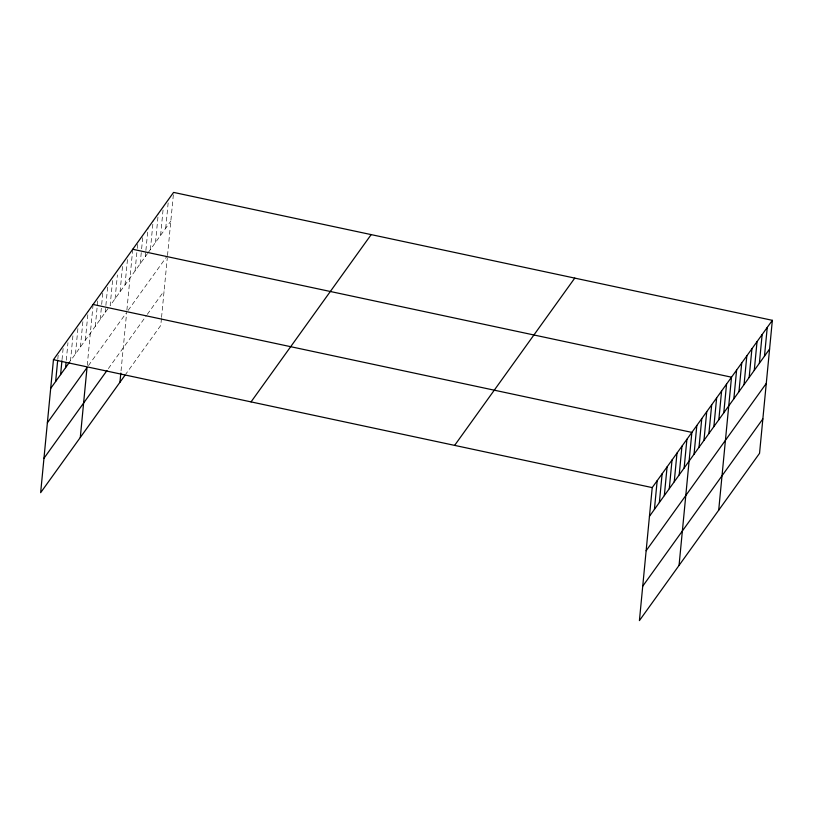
<?xml version="1.0" encoding="UTF-8"?>
<svg xmlns="http://www.w3.org/2000/svg" width="813" height="813" viewBox="0 0 813 813"><rect width="100%" height="100%" fill="white"/><g stroke="black" fill="none" stroke-linecap="round" stroke-linejoin="round"><path stroke-width="0.61" stroke-dasharray="4.07 3.05" d="M57.814 359.021L58.17 355.271M62.042 359.61L63.129 348.371M66.28 360.2L67.967 342.72M72.916 335.82L70.518 360.799L108.027 308.554M75.467 353.899L78.109 326.43M80.426 346.999L83.068 319.529M85.375 340.098L88.139 311.379M87.245 365.311L92.977 305.729M95.294 326.298L97.936 298.828M100.243 319.397L101.564 305.658M101.686 304.408L103.007 290.678M105.202 312.497L107.844 285.028M112.56 280.617L110.151 305.597L147.478 253.615M115.111 298.696L117.397 274.967M120.07 291.796L122.712 264.327M125.019 284.896L127.671 257.426M121.046 370.799L126.665 312.405M126.889 310.109L132.743 249.276M135.08 270.881L137.123 249.652M137.245 248.412L137.844 242.162M140.192 263.778L141.513 250.038M141.635 248.788L142.956 235.059M145.293 256.664L145.771 251.674M145.893 250.424L148.057 227.945M150.405 249.55L153.169 220.831M155.507 242.447L158.271 213.728M160.608 235.333L163.372 206.614M165.72 228.229L168.484 199.51M161.441 318.513L160.781 325.403L125.771 374.153M161.553 317.375L167.285 257.894M167.508 255.536L173.464 193.646M148.21 252.599L170.821 221.116M88.434 365.637L125.954 313.391M128.119 310.373L166.777 256.542M108.383 368.563L146.594 315.363M147.316 314.346L164.094 290.983"/><path stroke-width="1.22" d="M772.35 320.322L652.219 487.597L639.414 620.604L759.545 453.319L772.35 320.322L173.586 192.396L53.455 359.681L40.65 492.678L125.039 375.169M55.65 381.5L57.693 360.271M60.599 374.6L61.92 360.86M65.558 367.7L66.036 362.7M80.294 437.475L87.021 367.608L47.378 422.811M119.938 382.273L120.822 373.096M654.414 509.416L657.178 480.696M659.363 502.515L662.128 473.796M664.323 495.615L667.087 466.896M669.272 488.715L672.036 459.995M674.231 481.814L676.995 453.095M679.19 474.914L681.955 446.195M684.14 468.014L686.904 439.294M679.058 565.401L691.863 432.394L93.099 304.479M694.048 454.213L696.822 425.494M699.007 447.313L701.771 418.593M703.967 440.412L706.731 411.693M708.916 433.512L711.68 404.793M713.875 426.612L716.639 397.892M718.834 419.711L721.598 390.992M723.783 412.811L726.548 384.092M718.702 510.198L731.507 377.191L132.743 249.276M733.844 398.807L736.608 370.088M738.956 391.693L741.72 362.974M744.058 384.59L746.822 355.87M749.159 377.476L751.923 348.757M754.271 370.372L757.035 341.653M759.372 363.259L762.137 334.539M764.474 356.145L767.248 327.426M50.691 388.401L69.806 361.785M43.963 458.268L106.97 370.535M251.044 401.896L371.175 234.611M454.63 445.382L574.761 278.107M649.455 516.316L769.586 349.041M646.142 550.736L766.273 383.451M642.727 586.183L762.858 418.908M53.455 359.681L652.219 487.597"/></g></svg>
